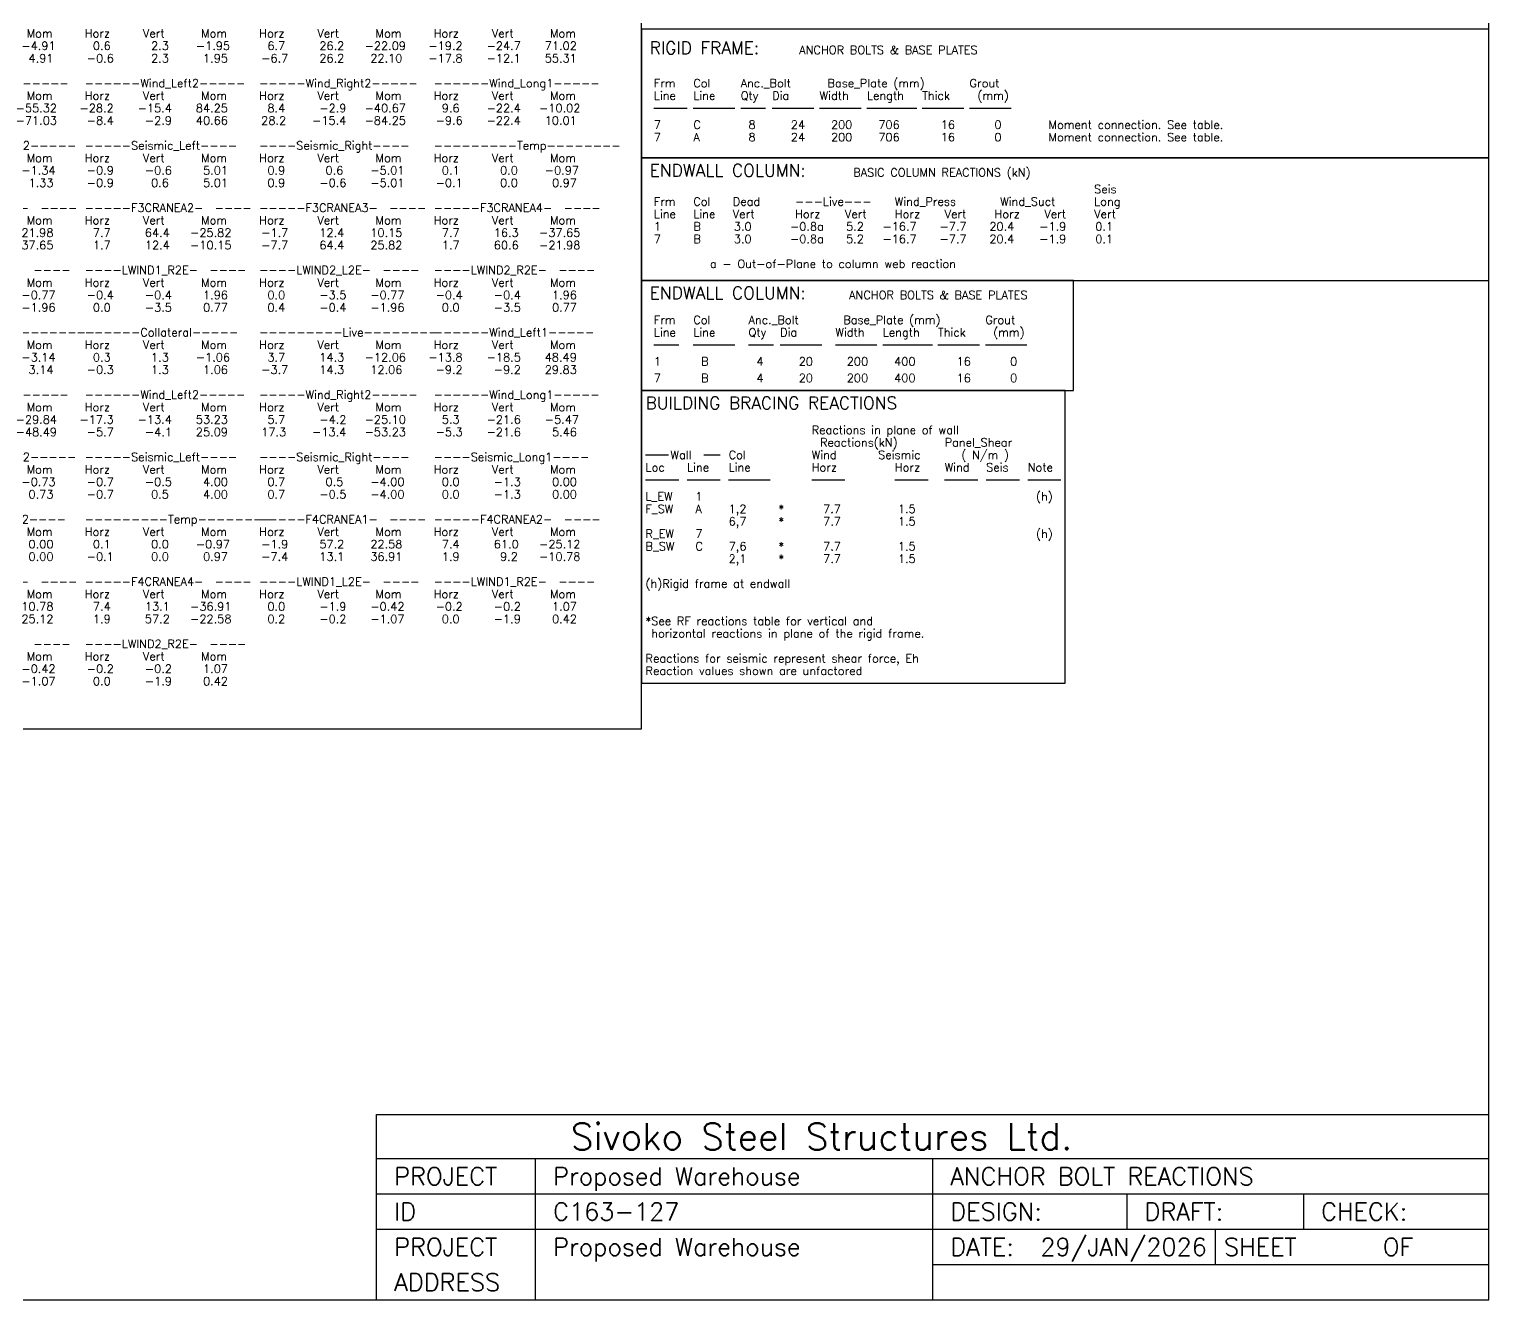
# Model space of a CAD drawing. Extents: x 0 to 63438, y 0 to 44860.
# Drawn here: x 31719 to 63438, y 0 to 27618 of the extents above; entities that cross this region are included whole.
import ezdxf

# ---------------------------------------------------------------- set-up
doc = ezdxf.new("R2010")
doc.units = 0
doc.linetypes.add('CONTIN', pattern=[0])
doc.layers.get('0').update_dxf_attribs({"linetype": 'CONTIN'})
for name, color, linetype in [('1', 7, 'CONTIN'), ('13', 1, 'CONTIN'), ('14', 7, 'CONTIN'), ('20', 7, 'CONTIN'), ('22', 7, 'CONTIN'), ('26', 7, 'CONTIN')]:
    doc.layers.add(name, color=color, linetype=linetype)
doc.styles.add('SIMPLEX', font='SIMPLEX')

# ---------------------------------------------------------------- blocks, each defined once
blk = doc.blocks.new('BOLT07')
for p, q in [((18415.105, 0), (0, 0)), ((0, 0), (0, -2798.374)), ((18415.105, -2798.374), (18415.105, 0)), ((0, -2798.374), (18415.105, -2798.374))]:
    blk.add_line(p, q)
at = {"layer": '14'}
for p, q in [((270.81, -1715.133), (992.971, -1715.133)), ((1128.377, -1715.133), (2031.078, -1715.133)), ((2157.456, -1715.133), (2699.077, -1715.133)), ((2843.509, -1715.133), (3746.21, -1715.133)), ((3872.588, -1715.133), (4775.289, -1715.133)), ((4901.667, -1715.133), (5984.908, -1715.133)), ((6102.259, -1715.133), (7004.96, -1715.133)), ((7131.339, -1715.133), (8034.041, -1715.133))]:
    blk.add_line(p, q, dxfattribs=at)
at = {"layer": '13', "style": 'SIMPLEX'}
for s, p in [('7', (270.81, -2166.483)), ('C', (1128.377, -2166.483)), ('7', (270.81, -2437.294)), ('A', (1128.377, -2437.294))]:
    blk.add_text(s, height=180.54, dxfattribs=at).set_placement(p)
at = {"layer": '14', "style": 'SIMPLEX'}
for s, p in [('Frm', (270.81, -1263.782)), ('Col', (1128.377, -1263.782)), ('Anc._Bolt', (2157.456, -1263.782)), ('Base_Plate (mm)', (4044.101, -1263.782)), ('Grout', (7131.339, -1263.782)), ('Line', (270.81, -1534.592)), ('Line', (1128.377, -1534.592)), ('Qty', (2157.456, -1534.592)), ('Dia', (2843.509, -1534.592)), ('Width', (3872.588, -1534.592)), ('Length', (4901.667, -1534.592)), ('Thick', (6102.259, -1534.592)), ('(mm)', (7302.853, -1534.592)), ('Moment connection. See table.', (8846.475, -2166.483)), ('Moment connection. See table.', (8846.475, -2437.294))]:
    blk.add_text(s, height=180.54, dxfattribs=at).set_placement(p)
at = {"layer": '20', "style": 'SIMPLEX'}
for s, height, p in [('RIGID FRAME:', 270.81, (180.54, -541.621)), ('ANCHOR BOLTS & BASE PLATES', 180.54, (3430.265, -541.621))]:
    blk.add_text(s, height=height, dxfattribs=at).set_placement(p)
at = {"layer": '26', "style": 'SIMPLEX'}
for s, p in [('8', (2328.969, -2166.483)), ('   24', (2843.509, -2166.483)), ('  200', (3872.588, -2166.483)), ('  706', (4901.667, -2166.483)), ('   16', (6102.259, -2166.483)), ('    0', (7131.339, -2166.483)), ('8', (2328.969, -2437.294)), ('   24', (2843.509, -2437.294)), ('  200', (3872.588, -2437.294)), ('  706', (4901.667, -2437.294)), ('   16', (6102.259, -2437.294)), ('    0', (7131.339, -2437.294))]:
    blk.add_text(s, height=180.54, dxfattribs=at).set_placement(p)
blk = doc.blocks.new('RFBASE')
at = {"layer": '1'}
for p, q in [((18415.105, -32452.111), (18415.105, 0)), ((0, -32452.111), (18415.105, -32452.111))]:
    blk.add_line(p, q, dxfattribs=at)
at = {"layer": '14', "style": 'SIMPLEX'}
for s, p in [('Mom', (5055.127, -17422.131)), ('Horz', (6318.909, -17422.131)), ('Vert', (7582.691, -17422.131)), ('Mom', (8846.473, -17422.131)), ('Horz', (10110.254, -17422.131)), ('Vert', (11374.036, -17422.131)), ('Mom', (12637.817, -17422.131)), ('Horz', (13901.6, -17422.131)), ('Vert', (15165.381, -17422.131)), ('Mom', (16429.162, -17422.131)), ('-----Wind_Right1-----', (2527.564, -18505.371)), ('------Wind_Left2-----', (6318.909, -18505.371)), ('-----Wind_Right2-----', (10110.254, -18505.371)), ('------Wind_Long1-----', (13901.6, -18505.371)), ('Mom', (5055.127, -18776.182)), ('Horz', (6318.909, -18776.182)), ('Vert', (7582.691, -18776.182)), ('Mom', (8846.473, -18776.182)), ('Horz', (10110.254, -18776.182)), ('Vert', (11374.036, -18776.182)), ('Mom', (12637.817, -18776.182)), ('Horz', (13901.6, -18776.182)), ('Vert', (15165.381, -18776.182)), ('Mom', (16429.162, -18776.182)), ('------Wind_Long2-----', (2527.564, -19859.422)), ('Mom', (5055.127, -20130.23)), ('-----Seismic_Left----', (6318.909, -19859.422)), ('Horz', (6318.909, -20130.23)), ('Vert', (7582.691, -20130.23)), ('Mom', (8846.473, -20130.23)), ('----Seismic_Right----', (10110.254, -19859.422)), ('Horz', (10110.254, -20130.23)), ('Vert', (11374.036, -20130.23)), ('Mom', (12637.817, -20130.23)), ('---------Temp--------', (13901.6, -19859.422)), ('Horz', (13901.6, -20130.23)), ('Vert', (15165.381, -20130.23)), ('Mom', (16429.162, -20130.23)), ('-----F3CRANEA1-  ----', (2527.564, -21213.473)), ('-----F3CRANEA2-  ----', (6318.909, -21213.473)), ('-----F3CRANEA3-  ----', (10110.254, -21213.473)), ('-----F3CRANEA4-  ----', (13901.6, -21213.473)), ('Mom', (5055.127, -21484.281)), ('Horz', (6318.909, -21484.281)), ('Vert', (7582.691, -21484.281)), ('Mom', (8846.473, -21484.281)), ('Horz', (10110.254, -21484.281)), ('Vert', (11374.036, -21484.281)), ('Mom', (12637.817, -21484.281)), ('Horz', (13901.6, -21484.281)), ('Vert', (15165.381, -21484.281)), ('Mom', (16429.162, -21484.281)), ('----LWIND1_L2E-  ----', (2527.564, -22567.523)), ('----LWIND1_R2E-  ----', (6318.909, -22567.523)), ('----LWIND2_L2E-  ----', (10110.254, -22567.523)), ('----LWIND2_R2E-  ----', (13901.6, -22567.523)), ('Mom', (5055.127, -22838.332)), ('Horz', (6318.909, -22838.332)), ('Vert', (7582.691, -22838.332)), ('Mom', (8846.473, -22838.332)), ('Horz', (10110.254, -22838.332)), ('Vert', (11374.036, -22838.332)), ('Mom', (12637.817, -22838.332)), ('Horz', (13901.6, -22838.332)), ('Vert', (15165.381, -22838.332)), ('Mom', (16429.162, -22838.332)), ('---------Dead--------', (2527.564, -23921.574)), ('------Collateral-----', (6318.909, -23921.574)), ('---------Live--------', (10110.254, -23921.574)), ('------Wind_Left1-----', (13901.6, -23921.574)), ('Mom', (5055.127, -24192.383)), ('Horz', (6318.909, -24192.383)), ('Vert', (7582.691, -24192.383)), ('Mom', (8846.473, -24192.383)), ('Horz', (10110.254, -24192.383)), ('Vert', (11374.036, -24192.383)), ('Mom', (12637.817, -24192.383)), ('Horz', (13901.6, -24192.383)), ('Vert', (15165.381, -24192.383)), ('Mom', (16429.162, -24192.383)), ('-----Wind_Right1-----', (2527.564, -25275.623)), ('Mom', (5055.127, -25546.434)), ('------Wind_Left2-----', (6318.909, -25275.623)), ('Horz', (6318.909, -25546.434)), ('Vert', (7582.691, -25546.434)), ('Mom', (8846.473, -25546.434)), ('-----Wind_Right2-----', (10110.254, -25275.623)), ('Horz', (10110.254, -25546.434)), ('Vert', (11374.036, -25546.434)), ('Mom', (12637.817, -25546.434)), ('------Wind_Long1-----', (13901.6, -25275.623)), ('Horz', (13901.6, -25546.434)), ('Vert', (15165.381, -25546.434)), ('Mom', (16429.162, -25546.434)), ('------Wind_Long2-----', (2527.564, -26629.68)), ('-----Seismic_Left----', (6318.909, -26629.68)), ('----Seismic_Right----', (10110.254, -26629.68)), ('----Seismic_Long1----', (13901.6, -26629.68)), ('Mom', (5055.127, -26900.49)), ('Horz', (6318.909, -26900.49)), ('Vert', (7582.691, -26900.49)), ('Mom', (8846.473, -26900.49)), ('Horz', (10110.254, -26900.49)), ('Vert', (11374.036, -26900.49)), ('Mom', (12637.817, -26900.49)), ('Horz', (13901.6, -26900.49)), ('Vert', (15165.381, -26900.49)), ('Mom', (16429.162, -26900.49)), ('----Seismic_Long2----', (2527.564, -27983.732)), ('---------Temp--------', (6318.909, -27983.732)), ('-----F4CRANEA1-  ----', (10110.254, -27983.732)), ('-----F4CRANEA2-  ----', (13901.6, -27983.732)), ('Mom', (5055.127, -28254.545)), ('Horz', (6318.909, -28254.545)), ('Vert', (7582.691, -28254.545)), ('Mom', (8846.473, -28254.545)), ('Horz', (10110.254, -28254.545)), ('Vert', (11374.036, -28254.545)), ('Mom', (12637.817, -28254.545)), ('Horz', (13901.6, -28254.545)), ('Vert', (15165.381, -28254.545)), ('Mom', (16429.162, -28254.545)), ('-----F4CRANEA3-  ----', (2527.564, -29337.787)), ('-----F4CRANEA4-  ----', (6318.909, -29337.787)), ('----LWIND1_L2E-  ----', (10110.254, -29337.787)), ('----LWIND1_R2E-  ----', (13901.6, -29337.787)), ('Mom', (5055.127, -29608.598)), ('Horz', (6318.909, -29608.598)), ('Vert', (7582.691, -29608.598)), ('Mom', (8846.473, -29608.598)), ('Horz', (10110.254, -29608.598)), ('Vert', (11374.036, -29608.598)), ('Mom', (12637.817, -29608.598)), ('Horz', (13901.6, -29608.598)), ('Vert', (15165.381, -29608.598)), ('Mom', (16429.162, -29608.598)), ('----LWIND2_L2E-  ----', (2527.564, -30691.842)), ('----LWIND2_R2E-  ----', (6318.909, -30691.842)), ('Mom', (5055.127, -30962.652)), ('Horz', (6318.909, -30962.652)), ('Vert', (7582.691, -30962.652)), ('Mom', (8846.473, -30962.652))]:
    blk.add_text(s, height=180.54, dxfattribs=at).set_placement(p)
at = {"layer": '26', "style": 'SIMPLEX'}
for s, p in [('  -4.91', (4694.047, -17692.941)), ('    0.6', (5957.829, -17692.941)), ('    2.3', (7221.611, -17692.941)), ('  -1.95', (8485.392, -17692.941)), ('    6.7', (9749.174, -17692.941)), ('   26.2', (11012.955, -17692.941)), (' -22.09', (12276.737, -17692.941)), ('  -19.2', (13540.519, -17692.941)), ('  -24.7', (14804.301, -17692.941)), ('  71.02', (16068.083, -17692.941)), ('   4.91', (4694.047, -17963.752)), ('   -0.6', (5957.829, -17963.752)), ('    2.3', (7221.611, -17963.752)), ('   1.95', (8485.392, -17963.752)), ('   -6.7', (9749.174, -17963.752)), ('   26.2', (11012.955, -17963.752)), ('  22.10', (12276.737, -17963.752)), ('  -17.8', (13540.519, -17963.752)), ('  -12.1', (14804.301, -17963.752)), ('  55.31', (16068.083, -17963.752)), (' -55.32', (4694.047, -19046.992)), ('  -28.2', (5957.829, -19046.992)), ('  -15.4', (7221.611, -19046.992)), ('  84.25', (8485.392, -19046.992)), ('    8.4', (9749.174, -19046.992)), ('   -2.9', (11012.955, -19046.992)), (' -40.67', (12276.737, -19046.992)), ('    9.6', (13540.519, -19046.992)), ('  -22.4', (14804.301, -19046.992)), (' -10.02', (16068.083, -19046.992)), (' -71.03', (4694.047, -19317.803)), ('   -8.4', (5957.829, -19317.803)), ('   -2.9', (7221.611, -19317.803)), ('  40.66', (8485.392, -19317.803)), ('   28.2', (9749.174, -19317.803)), ('  -15.4', (11012.955, -19317.803)), (' -84.25', (12276.737, -19317.803)), ('   -9.6', (13540.519, -19317.803)), ('  -22.4', (14804.301, -19317.803)), ('  10.01', (16068.083, -19317.803)), ('  -1.34', (4694.047, -20401.043)), ('   -0.9', (5957.829, -20401.043)), ('   -0.6', (7221.611, -20401.043)), ('   5.01', (8485.392, -20401.043)), ('    0.9', (9749.174, -20401.043)), ('    0.6', (11012.955, -20401.043)), ('  -5.01', (12276.737, -20401.043)), ('    0.1', (13540.519, -20401.043)), ('    0.0', (14804.301, -20401.043)), ('  -0.97', (16068.083, -20401.043)), ('   1.33', (4694.047, -20671.854)), ('   -0.9', (5957.829, -20671.854)), ('    0.6', (7221.611, -20671.854)), ('   5.01', (8485.392, -20671.854)), ('    0.9', (9749.174, -20671.854)), ('   -0.6', (11012.955, -20671.854)), ('  -5.01', (12276.737, -20671.854)), ('   -0.1', (13540.519, -20671.854)), ('    0.0', (14804.301, -20671.854)), ('   0.97', (16068.083, -20671.854)), ('  21.98', (4694.047, -21755.094)), ('  37.65', (4694.047, -22025.902)), ('    7.7', (5957.829, -21755.094)), ('    1.7', (5957.829, -22025.902)), ('   64.4', (7221.611, -21755.094)), ('   12.4', (7221.611, -22025.902)), (' -25.82', (8485.392, -21755.094)), (' -10.15', (8485.392, -22025.902)), ('   -1.7', (9749.174, -21755.094)), ('   -7.7', (9749.174, -22025.902)), ('   64.4', (11012.955, -22025.902)), ('   12.4', (11012.955, -21755.094)), ('  25.82', (12276.737, -22025.902)), ('  10.15', (12276.737, -21755.094)), ('    7.7', (13540.519, -21755.094)), ('    1.7', (13540.519, -22025.902)), ('   60.6', (14804.301, -22025.902)), ('   16.3', (14804.301, -21755.094)), (' -37.65', (16068.083, -21755.094)), (' -21.98', (16068.083, -22025.902)), ('  -0.77', (4694.047, -23109.145)), ('   -0.4', (5957.829, -23109.145)), ('   -0.4', (7221.611, -23109.145)), ('   1.96', (8485.392, -23109.145)), ('    0.0', (9749.174, -23109.145)), ('   -3.5', (11012.955, -23109.145)), ('  -0.77', (12276.737, -23109.145)), ('   -0.4', (13540.519, -23109.145)), ('   -0.4', (14804.301, -23109.145)), ('   1.96', (16068.083, -23109.145)), ('  -1.96', (4694.047, -23379.953)), ('    0.0', (5957.829, -23379.953)), ('   -3.5', (7221.611, -23379.953)), ('   0.77', (8485.392, -23379.953)), ('    0.4', (9749.174, -23379.953)), ('   -0.4', (11012.955, -23379.953)), ('  -1.96', (12276.737, -23379.953)), ('    0.0', (13540.519, -23379.953)), ('   -3.5', (14804.301, -23379.953)), ('   0.77', (16068.083, -23379.953)), ('  -3.14', (4694.047, -24463.195)), ('    0.3', (5957.829, -24463.195)), ('    1.3', (7221.611, -24463.195)), ('  -1.06', (8485.392, -24463.195)), ('    3.7', (9749.174, -24463.195)), ('   14.3', (11012.955, -24463.195)), (' -12.06', (12276.737, -24463.195)), ('  -13.8', (13540.519, -24463.195)), ('  -18.5', (14804.301, -24463.195)), ('  48.49', (16068.083, -24463.195)), ('   3.14', (4694.047, -24734.004)), ('   -0.3', (5957.829, -24734.004)), ('    1.3', (7221.611, -24734.004)), ('   1.06', (8485.392, -24734.004)), ('   -3.7', (9749.174, -24734.004)), ('   14.3', (11012.955, -24734.004)), ('  12.06', (12276.737, -24734.004)), ('   -9.2', (13540.519, -24734.004)), ('   -9.2', (14804.301, -24734.004)), ('  29.83', (16068.083, -24734.004)), (' -29.84', (4694.047, -25817.246)), ('  -17.3', (5957.829, -25817.246)), ('  -13.4', (7221.611, -25817.246)), ('  53.23', (8485.392, -25817.246)), ('    5.7', (9749.174, -25817.246)), ('   -4.2', (11012.955, -25817.246)), (' -25.10', (12276.737, -25817.246)), ('    5.3', (13540.519, -25817.246)), ('  -21.6', (14804.301, -25817.246)), ('  -5.47', (16068.083, -25817.246)), (' -48.49', (4694.047, -26088.057)), ('   -5.7', (5957.829, -26088.057)), ('   -4.1', (7221.611, -26088.057)), ('  25.09', (8485.392, -26088.057)), ('   17.3', (9749.174, -26088.057)), ('  -13.4', (11012.955, -26088.057)), (' -53.23', (12276.737, -26088.057)), ('   -5.3', (13540.519, -26088.057)), ('  -21.6', (14804.301, -26088.057)), ('   5.46', (16068.083, -26088.057)), ('  -0.73', (4694.047, -27171.299)), ('   0.73', (4694.047, -27442.111)), ('   -0.7', (5957.829, -27171.299)), ('   -0.7', (5957.829, -27442.111)), ('   -0.5', (7221.611, -27171.299)), ('    0.5', (7221.611, -27442.111)), ('   4.00', (8485.392, -27171.299)), ('   4.00', (8485.392, -27442.111)), ('    0.7', (9749.174, -27171.299)), ('    0.7', (9749.174, -27442.111)), ('   -0.5', (11012.955, -27442.111)), ('    0.5', (11012.955, -27171.299)), ('  -4.00', (12276.737, -27171.299)), ('  -4.00', (12276.737, -27442.111)), ('    0.0', (13540.519, -27171.299)), ('    0.0', (13540.519, -27442.111)), ('   -1.3', (14804.301, -27171.299)), ('   -1.3', (14804.301, -27442.111)), ('   0.00', (16068.083, -27171.299)), ('   0.00', (16068.083, -27442.111)), ('   0.00', (4694.047, -28525.354)), ('    0.1', (5957.829, -28525.354)), ('    0.0', (7221.611, -28525.354)), ('  -0.97', (8485.392, -28525.354)), ('   -1.9', (9749.174, -28525.354)), ('   57.2', (11012.955, -28525.354)), ('  22.58', (12276.737, -28525.354)), ('    7.4', (13540.519, -28525.354)), ('   61.0', (14804.301, -28525.354)), (' -25.12', (16068.083, -28525.354)), ('   0.00', (4694.047, -28796.164)), ('   -0.1', (5957.829, -28796.164)), ('    0.0', (7221.611, -28796.164)), ('   0.97', (8485.392, -28796.164)), ('   -7.4', (9749.174, -28796.164)), ('   13.1', (11012.955, -28796.164)), ('  36.91', (12276.737, -28796.164)), ('    1.9', (13540.519, -28796.164)), ('    9.2', (14804.301, -28796.164)), (' -10.78', (16068.083, -28796.164)), ('  10.78', (4694.047, -29879.406)), ('    7.4', (5957.829, -29879.406)), ('   13.1', (7221.611, -29879.406)), (' -36.91', (8485.392, -29879.406)), ('    0.0', (9749.174, -29879.406)), ('   -1.9', (11012.955, -29879.406)), ('  -0.42', (12276.737, -29879.406)), ('   -0.2', (13540.519, -29879.406)), ('   -0.2', (14804.301, -29879.406)), ('   1.07', (16068.083, -29879.406)), ('  25.12', (4694.047, -30150.219)), ('    1.9', (5957.829, -30150.219)), ('   57.2', (7221.611, -30150.219)), (' -22.58', (8485.392, -30150.219)), ('    0.2', (9749.174, -30150.219)), ('   -0.2', (11012.955, -30150.219)), ('  -1.07', (12276.737, -30150.219)), ('    0.0', (13540.519, -30150.219)), ('   -1.9', (14804.301, -30150.219)), ('   0.42', (16068.083, -30150.219)), ('  -0.42', (4694.047, -31233.461)), ('   -0.2', (5957.829, -31233.461)), ('   -0.2', (7221.611, -31233.461)), ('   1.07', (8485.392, -31233.461)), ('  -1.07', (4694.047, -31504.271)), ('    0.0', (5957.829, -31504.271)), ('   -1.9', (7221.611, -31504.271)), ('   0.42', (8485.392, -31504.271))]:
    blk.add_text(s, height=180.54, dxfattribs=at).set_placement(p)
blk = doc.blocks.new('EWTABL')
for p, q in [((18415.105, 0), (0, 0)), ((0, 0), (0, -2662.969)), ((18415.105, -2662.969), (18415.105, 0)), ((0, -2662.969), (18415.105, -2662.969))]:
    blk.add_line(p, q)
at = {"layer": '13', "style": 'SIMPLEX'}
for s, p in [('1', (270.81, -1579.727)), ('B', (1128.377, -1579.727)), ('7', (270.81, -1850.538)), ('B', (1128.377, -1850.538))]:
    blk.add_text(s, height=180.54, dxfattribs=at).set_placement(p)
at = {"layer": '14', "style": 'SIMPLEX'}
for s, p in [('Seis', (9839.444, -767.296)), ('Frm', (270.81, -1038.106)), ('Col', (1128.377, -1038.106)), ('Dead', (1985.943, -1038.106)), ('---Live---', (3339.995, -1038.106)), ('Wind_Press', (5506.478, -1038.106)), (' Wind_Suct', (7672.961, -1038.106)), ('Long', (9839.444, -1038.106)), ('Line', (270.81, -1308.917)), ('Line', (1128.377, -1308.917)), ('Vert', (1985.943, -1308.917)), ('Horz', (3339.995, -1308.917)), ('Vert', (4423.237, -1308.917)), ('Horz', (5506.478, -1308.917)), ('Vert', (6589.719, -1308.917)), ('Horz', (7672.961, -1308.917)), ('Vert', (8756.202, -1308.917)), ('Vert', (9839.444, -1308.917))]:
    blk.add_text(s, height=180.54, dxfattribs=at).set_placement(p)
at = {"layer": '20', "style": 'SIMPLEX'}
for s, height, p in [('ENDWALL COLUMN:', 270.81, (180.54, -406.216)), ('BASIC COLUMN REACTIONS (kN)', 180.54, (4603.777, -406.216))]:
    blk.add_text(s, height=height, dxfattribs=at).set_placement(p)
at = {"layer": '26', "style": 'SIMPLEX'}
for s, p in [('    3.0', (1471.403, -1579.727)), ('   -0.8a', (2825.455, -1579.727)), ('    5.2', (3908.697, -1579.727)), ('  -16.7', (4991.938, -1579.727)), ('   -7.7', (6075.18, -1579.727)), ('   20.4', (7158.421, -1579.727)), ('   -1.9', (8241.663, -1579.727)), ('    0.1', (9324.904, -1579.727)), ('    3.0', (1471.403, -1850.538)), ('   -0.8a', (2825.455, -1850.538)), ('    5.2', (3908.697, -1850.538)), ('  -16.7', (4991.938, -1850.538)), ('   -7.7', (6075.18, -1850.538)), ('   20.4', (7158.421, -1850.538)), ('   -1.9', (8241.663, -1850.538)), ('    0.1', (9324.904, -1850.538)), ('a - Out-of-Plane to column web reaction', (1489.457, -2392.159))]:
    blk.add_text(s, height=180.54, dxfattribs=at).set_placement(p)
blk = doc.blocks.new('EWBASE')
for p, q in [((9388.093, 0), (0, 0)), ((0, 0), (0, -2392.159)), ((9388.093, -2392.159), (9388.093, 0)), ((0, -2392.159), (9388.093, -2392.159))]:
    blk.add_line(p, q)
at = {"layer": '14'}
for p, q in [((270.81, -1399.187), (812.431, -1399.187)), ((1128.377, -1399.187), (2031.078, -1399.187)), ((2328.969, -1399.187), (2870.59, -1399.187)), ((3015.022, -1399.187), (3917.723, -1399.187)), ((4215.614, -1399.187), (5118.316, -1399.187)), ((5244.693, -1399.187), (6327.935, -1399.187)), ((6445.285, -1399.187), (7347.987, -1399.187)), ((7474.366, -1399.187), (8377.068, -1399.187))]:
    blk.add_line(p, q, dxfattribs=at)
at = {"layer": '13', "style": 'SIMPLEX'}
for s, p in [('1', (270.81, -1850.538)), ('B', (1299.89, -1850.538)), ('7', (270.81, -2211.618)), ('B', (1299.89, -2211.618))]:
    blk.add_text(s, height=180.54, dxfattribs=at).set_placement(p)
at = {"layer": '14', "style": 'SIMPLEX'}
for s, p in [('Frm', (270.81, -947.836)), ('Col', (1128.377, -947.836)), ('Anc._Bolt', (2328.969, -947.836)), ('Base_Plate (mm)', (4387.127, -947.836)), ('Grout', (7474.366, -947.836)), ('Line', (270.81, -1218.647)), ('Line', (1128.377, -1218.647)), ('Qty', (2328.969, -1218.647)), ('Dia', (3015.022, -1218.647)), ('Width', (4215.614, -1218.647)), ('Length', (5244.693, -1218.647)), ('Thick', (6445.285, -1218.647)), ('(mm)', (7645.88, -1218.647))]:
    blk.add_text(s, height=180.54, dxfattribs=at).set_placement(p)
at = {"layer": '20', "style": 'SIMPLEX'}
for s, height, p in [('ENDWALL COLUMN:', 270.81, (180.54, -406.216)), ('ANCHOR BOLTS & BASE PLATES', 180.54, (4513.507, -406.216))]:
    blk.add_text(s, height=height, dxfattribs=at).set_placement(p)
at = {"layer": '26', "style": 'SIMPLEX'}
for s, p in [('4', (2500.482, -1850.538)), ('   20', (3015.022, -1850.538)), ('  200', (4215.614, -1850.538)), ('  400', (5244.693, -1850.538)), ('   16', (6445.285, -1850.538)), ('    0', (7474.366, -1850.538)), ('4', (2500.482, -2211.618)), ('   20', (3015.022, -2211.618)), ('  200', (4215.614, -2211.618)), ('  400', (5244.693, -2211.618)), ('   16', (6445.285, -2211.618)), ('    0', (7474.366, -2211.618))]:
    blk.add_text(s, height=180.54, dxfattribs=at).set_placement(p)
blk = doc.blocks.new('BRACET')
for p, q in [((9207.553, 0), (0, 0)), ((0, 0), (0, -6364.042)), ((9207.553, -6364.042), (9207.553, 0)), ((0, -6364.042), (9207.553, -6364.042))]:
    blk.add_line(p, q)
at = {"layer": '14'}
for p, q in [((90.27, -1399.187), (586.756, -1399.187)), ((1354.052, -1399.187), (1715.132, -1399.187)), ((90.27, -1940.808), (812.431, -1940.808)), ((992.971, -1940.808), (1715.132, -1940.808)), ((1895.673, -1940.808), (2798.374, -1940.808)), ((3701.076, -1940.808), (4423.237, -1940.808)), ((5506.477, -1940.808), (6228.638, -1940.808)), ((6589.718, -1940.808), (7311.88, -1940.808)), ((7492.419, -1940.808), (8214.58, -1940.808)), ((8395.119, -1940.808), (9117.28, -1940.808))]:
    blk.add_line(p, q, dxfattribs=at)
at = {"layer": '1', "style": 'SIMPLEX'}
for s, p in [('Reactions for seismic represent shear force, Eh', (90.27, -5912.692)), ('Reaction values shown are unfactored', (90.27, -6183.502))]:
    blk.add_text(s, height=180.54, dxfattribs=at).set_placement(p)
at = {"layer": '13', "style": 'SIMPLEX'}
for s, p in [('L_EW', (90.27, -2392.159)), ('1', (1173.512, -2392.159)), ('F_SW', (90.27, -2662.969)), ('A', (1173.512, -2662.969)), ('1,2', (1895.673, -2662.969)), ('6,7', (1895.673, -2933.779)), ('R_EW', (90.27, -3204.59)), ('7', (1173.512, -3204.59)), ('B_SW', (90.27, -3475.4)), ('C', (1173.512, -3475.4)), ('7,6', (1895.673, -3475.4)), ('2,1', (1895.673, -3746.21))]:
    blk.add_text(s, height=180.54, dxfattribs=at).set_placement(p)
at = {"layer": '14', "style": 'SIMPLEX'}
for s, p in [('Reactions in plane of wall', (3701.076, -947.836)), ('Reactions(kN)', (3881.616, -1218.647)), ('Panel_Shear', (6589.718, -1218.647)), ('Loc', (90.27, -1760.268)), ('Wall', (631.891, -1489.457)), ('Line', (992.971, -1760.268)), ('Col', (1895.673, -1489.457)), ('Line', (1895.673, -1760.268)), ('Wind', (3701.076, -1489.457)), ('Horz', (3701.076, -1760.268)), ('Seismic', (5145.397, -1489.457)), ('Horz', (5506.477, -1760.268)), ('Wind', (6589.718, -1760.268)), ('( N/m )', (6950.799, -1489.457)), ('Seis', (7492.419, -1760.268)), ('Note', (8395.119, -1760.268))]:
    blk.add_text(s, height=180.54, dxfattribs=at).set_placement(p)
at = {"layer": '20', "style": 'SIMPLEX'}
blk.add_text('BUILDING BRACING REACTIONS', height=270.81, dxfattribs=at).set_placement((90.27, -406.216))
at = {"layer": '26', "style": 'SIMPLEX'}
for s, p in [('(h)', (8575.659, -2392.159)), ('*', (2978.915, -2662.969)), ('  7.7', (3701.076, -2662.969)), ('  1.5', (5325.937, -2662.969)), ('*', (2978.915, -2933.779)), ('  7.7', (3701.076, -2933.779)), ('  1.5', (5325.937, -2933.779)), ('(h)', (8575.659, -3204.59)), ('*', (2978.915, -3475.4)), ('  7.7', (3701.076, -3475.4)), ('  1.5', (5325.937, -3475.4)), ('*', (2978.915, -3746.21)), ('  7.7', (3701.076, -3746.21)), ('  1.5', (5325.937, -3746.21)), ('(h)Rigid frame at endwall', (90.27, -4287.831)), ('*See RF reactions table for vertical and', (90.27, -5100.261)), (' horizontal reactions in plane of the rigid frame.', (90.27, -5371.072))]:
    blk.add_text(s, height=180.54, dxfattribs=at).set_placement(p)

msp = doc.modelspace()

# ---------------------------------------------------------------- linework, layer by layer
for p, q in [((39268.035, 0), (39268.035, 4028.304)), ((39268.035, 4028.304), (63437.855, 4028.304)), ((39268.035, 3069.184), (63437.855, 3069.184)), ((42720.863, 0), (42720.863, 3069.184)), ((51352.945, 0), (51352.945, 3069.184)), ((39268.035, 2301.888), (63437.855, 2301.888)), ((55573.07, 2301.888), (55573.07, 1534.592)), ((59409.551, 2301.888), (59409.551, 1534.592)), ((39268.035, 1534.592), (63437.855, 1534.592)), ((57491.313, 1534.592), (57491.313, 767.296)), ((51352.945, 767.296), (63437.855, 767.296))]:
    msp.add_line(p, q)
at = {"layer": '22'}
for p, q in [((63437.855, 0), (63437.855, 44859.633)), ((0, 0), (63437.855, 0))]:
    msp.add_line(p, q, dxfattribs=at)

# ---------------------------------------------------------------- block references
at = {"layer": '1'}
for name, p in [('RFBASE', (26607.646, 44859.633)), ('BOLT07', (45022.754, 27618.037)), ('EWTABL', (45022.754, 24819.664)), ('EWBASE', (45022.754, 22156.695)), ('BRACET', (45022.754, 19764.537))]:
    msp.add_blockref(name, p, dxfattribs=at)

# ---------------------------------------------------------------- texts
at = {"layer": '14', "style": 'SIMPLEX'}
for s, height, p in [('Sivoko Steel Structures Ltd.', 575.472, (43488.16, 3261.008)), ('PROJECT', 383.648, (39651.68, 2493.712)), ('Proposed Warehouse', 383.648, (43104.512, 2493.712)), ('ANCHOR BOLT REACTIONS', 383.648, (51736.594, 2493.712)), ('ID', 383.648, (39651.68, 1726.416)), ('C163-127', 383.648, (43104.512, 1726.416)), ('DESIGN:', 383.648, (51736.594, 1726.416)), ('DRAFT:', 383.648, (55956.719, 1726.416)), ('CHECK:', 383.648, (59793.199, 1726.416)), ('PROJECT', 383.648, (39651.68, 959.12)), ('Proposed Warehouse', 383.648, (43104.512, 959.12)), ('DATE:', 383.648, (51736.594, 959.12)), ('29/JAN/2026', 383.648, (53693.199, 959.12)), ('SHEET', 383.648, (57683.141, 959.12)), ('OF', 383.648, (61135.969, 959.12)), ('ADDRESS', 383.648, (39651.68, 191.824))]:
    msp.add_text(s, height=height, dxfattribs=at).set_placement(p)

doc.saveas('drawing.dxf')
